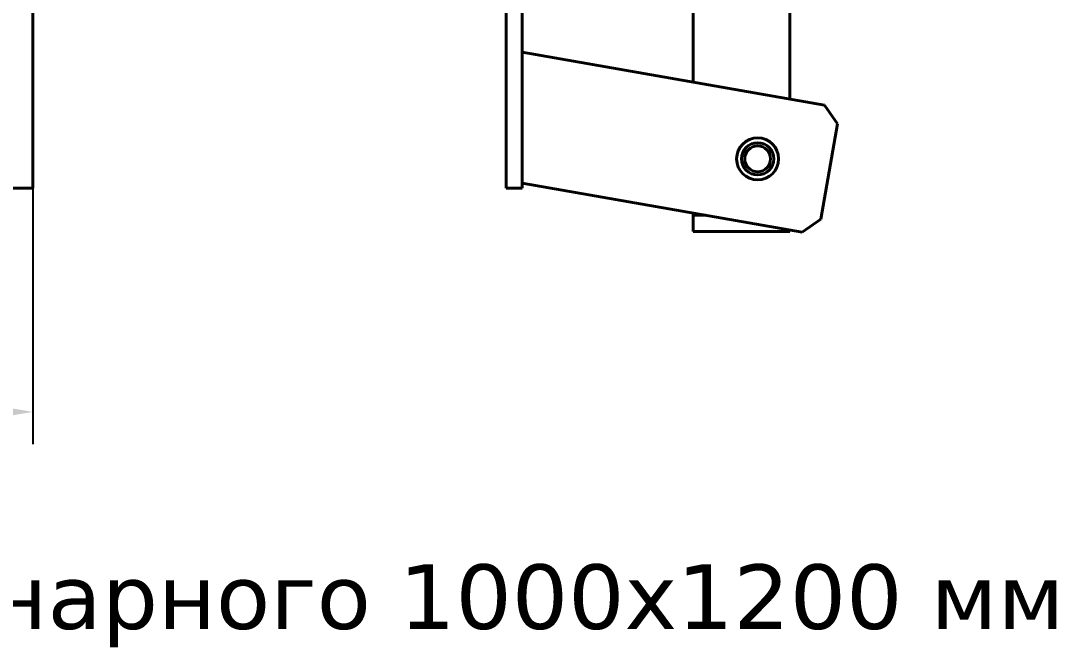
# Model space of a CAD drawing. Header units: millimetres. Extents: x 30271 to 35001, y 5679 to 9007.
# Drawn here: x 31543 to 32184, y 7326 to 7714 of the extents above; entities that cross this region are included whole.
import ezdxf

# ---------------------------------------------------------------- set-up
doc = ezdxf.new("R2010")
doc.units = ezdxf.units.MM
doc.linetypes.add('K5LT_BASIC', pattern=[0])
doc.layers.add('0 VIEW0', color=7, linetype='Continuous')
doc.layers.add('0 VIEW4', color=7, linetype='Continuous')
doc.styles.get("Standard").update_dxf_attribs({"font": 'verdana.TTF'})
doc.dimstyles.new('ISO-25', dxfattribs={"dimtxt": 80, "dimasz": 85, "dimexe": 20, "dimexo": 0, "dimgap": 20, "dimtad": 1, "dimtxsty": 'Standard', "dimcen": 2.5, "dimadec": 0, "dimazin": 0, "dimtfac": 1, "dimtmove": 0, "dimatfit": 3, "dimfxl": 0, "dimarcsym": 0})

# ---------------------------------------------------------------- blocks, each defined once
blk = doc.blocks.new('*D388')
at = {"layer": '0 VIEW4', "color": 0, "lineweight": -2}
for p, q in [((30300.73, 7610.28), (30300.73, 7451.56)), ((31550.73, 7610.28), (31550.73, 7451.56)), ((30385.73, 7471.56), (31465.73, 7471.56))]:
    blk.add_line(p, q, dxfattribs=at)
at = {"layer": '0 VIEW4', "color": 0}
for points in [[(30385.73, 7485.72), (30385.73, 7457.39), (30300.73, 7471.56)], [(31465.73, 7457.39), (31465.73, 7485.72), (31550.73, 7471.56)]]:
    blk.add_solid(points, dxfattribs=at)
at = {"layer": 'Defpoints', "color": 0}
for p in [(30300.73, 7610.28), (31550.73, 7610.28), (31550.73, 7471.56)]:
    blk.add_point(p, dxfattribs=at)
at = {"layer": '0 VIEW4', "color": 0, "linetype": 'K5LT_BASIC', "lineweight": 0, "ltscale": 100, "insert": (30925.73, 7512.4), "char_height": 40, "attachment_point": 5}
blk.add_mtext('1250', dxfattribs=at)

msp = doc.modelspace()

# ---------------------------------------------------------------- linework, layer by layer
at = {"layer": '0 VIEW0', "color": 5, "linetype": 'K5LT_BASIC', "lineweight": 40}
for p, q in [((32019.51, 7665.487), (32019.51, 7807.776)), ((31959.51, 7799.267), (31959.51, 7675.987)), ((31550.734, 7750.284), (31550.734, 7610.284)), ((31843.726, 7610.284), (31843.726, 7750.284)), ((31853.726, 7750.284), (31853.726, 7610.284)), ((32040.881, 7661.747), (31853.726, 7694.499)), ((32049.008, 7650.173), (32040.881, 7661.747)), ((32038.665, 7591.071), (32049.008, 7650.173)), ((31853.726, 7613.284), (32027.091, 7582.945)), ((30941.234, 7610.284), (31550.734, 7610.284)), ((31853.726, 7610.284), (31843.726, 7610.284)), ((31959.51, 7594.771), (31959.51, 7593.379)), ((31959.51, 7593.379), (31959.51, 7583.379)), ((31959.51, 7593.379), (31967.465, 7593.379)), ((31967.465, 7593.379), (31959.51, 7593.379)), ((32027.091, 7582.945), (32038.665, 7591.071)), ((32019.51, 7583.379), (31959.51, 7583.379)), ((32019.51, 7584.271), (32019.51, 7583.379))]:
    msp.add_line(p, q, dxfattribs=at)
for radius in [13, 10, 8]:
    msp.add_circle((31999.51, 7628.379), radius, dxfattribs=at)

# ---------------------------------------------------------------- texts
at = {"layer": '0 VIEW4', "color": 7, "lineweight": 0}
msp.add_text('Данный эскиз для моста откидного стационарного 1000х1200 мм', height=40, dxfattribs=at).set_placement((30267.993, 7337.087))

# ---------------------------------------------------------------- dimensions: what is measured, and where the dimension line sits
dim = msp.add_linear_dim(base=(31550.734, 7471.558), p1=(30300.734, 7610.284), p2=(31550.734, 7610.284), dimstyle='ISO-25', override={"dimtxt": 40}, dxfattribs=at)
dim.commit()
dim.dimension.update_dxf_attribs({"geometry": '*D388', "text_midpoint": (30925.734, 7512.398)})

doc.saveas('drawing.dxf')
